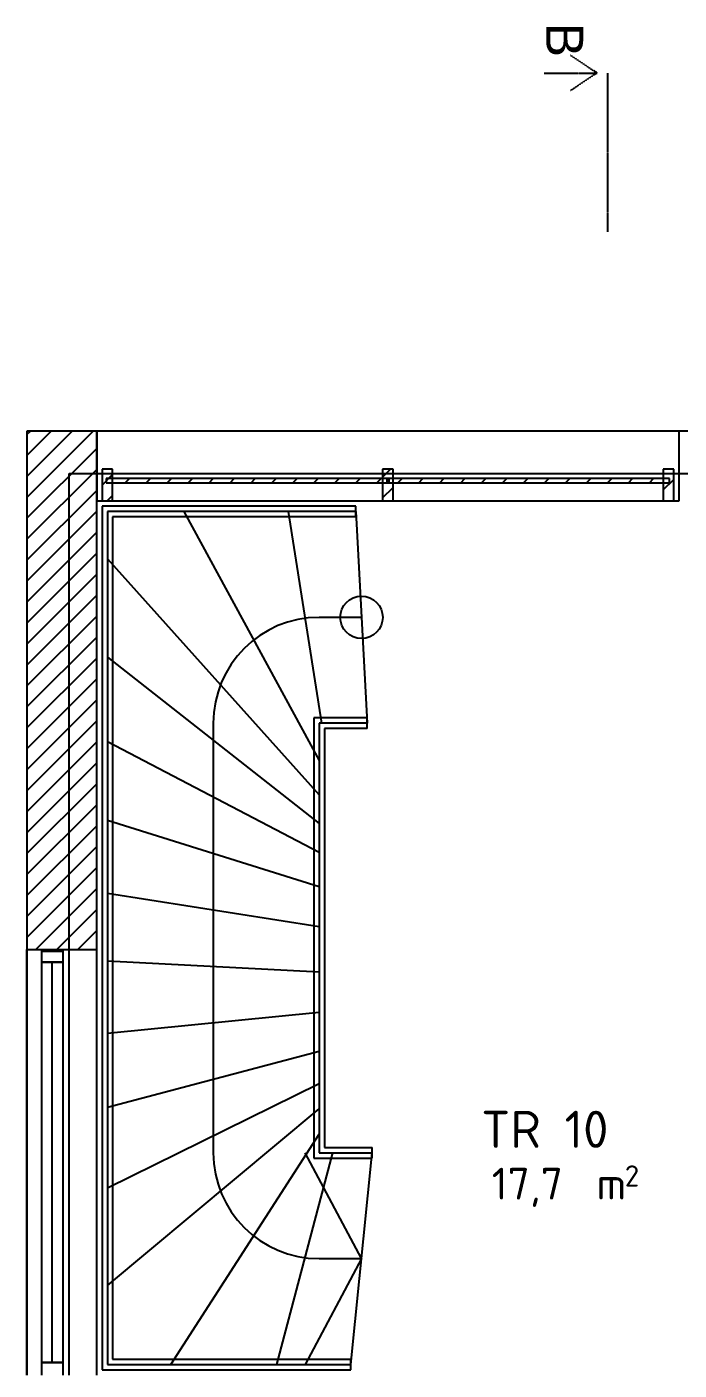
# Model space of a CAD drawing. Header units: millimetres. Extents: x -214 to 77166, y -5099 to 21069.
# Drawn here: x 33576 to 36656, y 14703 to 21048 of the extents above; entities that cross this region are included whole.
import ezdxf
from ezdxf.enums import TextEntityAlignment as Align

# ---------------------------------------------------------------- set-up
doc = ezdxf.new("R2010")
doc.units = ezdxf.units.MM
doc.header["$MEASUREMENT"] = 0
doc.linetypes.add('A_PSTRECK_2', pattern=[3.8, 2.2, -0.7, 0.2, -0.7])
for name, color, linetype in [('A--------JA', 3, 'A_PSTRECK_2'), ('A-01SC-----', 7, 'Continuous'), ('A-01SC-----Ytterväggar2', 7, 'Continuous'), ('A-01SH-----', 1, 'Continuous'), ('A-01SZ-----', 1, 'Continuous'), ('A-42-------', 1, 'Continuous'), ('A-A-OVA----', 4, 'Continuous')]:
    doc.layers.add(name, color=color, linetype=linetype)
doc.layers.add('A-A-RUA----', color=3, linetype='Continuous', lineweight=0)
doc.styles.add('GENERATED_STYLE_1', font='arial.ttf')
doc.styles.add('ISO', font='')
doc.styles.get('ISO').set_extended_font_data('ISOCPEUR')
pattern_1 = [(45, (0, 0), (-49.49747, 49.49747), [])]

# ---------------------------------------------------------------- blocks, each defined once
blk = doc.blocks.new('TR 10_008_78', base_point=(36123.1, 15713.1))
at = {"layer": 'A-A-RUA----', "style": 'ISO'}
for tag, height, p in [('ROOM_NAME', 175, (35721.1, 15928.5)), ('bFrame', 150, (35771.1, 15659.2)), ('DUMMY_377', 150, (36170.1, 15659.2)), ('DUMMY_378', 100, (36399.2, 15670.6))]:
    blk.add_attdef(tag, text='', height=height, dxfattribs=at).set_placement(p, align=Align.TOP_LEFT)

msp = doc.modelspace()

# ---------------------------------------------------------------- hatches: boundary and pattern name
at = {"layer": 'A-01SC-----', "linetype": 'Continuous'}
h = msp.add_hatch(dxfattribs=at)
h.set_pattern_fill('BRANDSÄKRARE', color=256, style=0, pattern_type=2)
h.set_pattern_definition(pattern_1)
h.paths.add_polyline_path([(33906.2, 19139.3), (33576.2, 19139.3), (33576.2, 16690), (33646.2, 16690), (33746.2, 16690), (33906.2, 16690)])
at = {"layer": 'A-01SZ-----', "linetype": 'Continuous'}
h = msp.add_hatch(dxfattribs=at)
h.set_pattern_fill('BRANDSÄKRARE', color=256, style=0, pattern_type=2)
h.set_pattern_definition(pattern_1)
h.paths.add_polyline_path([(33931.1, 18959.3), (33931.1, 18809.3), (33981.1, 18809.3), (33981.1, 18959.3)])
h = msp.add_hatch(dxfattribs=at)
h.set_pattern_fill('BRANDSÄKRARE', color=256, style=0, pattern_type=2)
h.set_pattern_definition(pattern_1)
h.paths.add_polyline_path([(33951.1, 18894.3), (35286.1, 18894.3), (35286.1, 18914.3), (33951.1, 18914.3)])
h = msp.add_hatch(dxfattribs=at)
h.set_pattern_fill('BRANDSÄKRARE', color=256, style=0, pattern_type=2)
h.set_pattern_definition(pattern_1)
h.paths.add_polyline_path([(35256.1, 18959.3), (35256.1, 18809.3), (35306.1, 18809.3), (35306.1, 18959.3)])
h = msp.add_hatch(dxfattribs=at)
h.set_pattern_fill('BRANDSÄKRARE', color=256, style=0, pattern_type=2)
h.set_pattern_definition(pattern_1)
h.paths.add_polyline_path([(36611.1, 18914.3), (35276.1, 18914.3), (35276.1, 18894.3), (36611.1, 18894.3)])
h = msp.add_hatch(dxfattribs=at)
h.set_pattern_fill('BRANDSÄKRARE', color=256, style=0, pattern_type=2)
h.set_pattern_definition(pattern_1)
h.paths.add_polyline_path([(36581.1, 18959.3), (36581.1, 18809.3), (36631.1, 18809.3), (36631.1, 18959.3)])

# ---------------------------------------------------------------- linework, layer by layer
at = {"layer": 'A--------JA'}
for p, q in [((36268.2, 20830.3), (36143.2, 20913.7)), ((36018.2, 20830.3), (36268.2, 20830.3)), ((36268.2, 20830.3), (36143.2, 20747)), ((36318.2, 20830.3), (36318.2, 20080.3))]:
    msp.add_line(p, q, dxfattribs=at)
at = {"layer": 'A-01SC-----'}
for p, q in [((33576.2, 16690), (33646.2, 16690)), ((33646.2, 16690), (33746.2, 16690)), ((33746.2, 16690), (33906.2, 16690))]:
    msp.add_line(p, q, dxfattribs=at)
at = {"layer": 'A-01SC-----', "flags": 128}
for points in [[(33906.2, 19139.3), (33576.2, 19139.3)], [(33576.2, 19139.3), (33576.2, 16690)], [(33906.2, 16690), (33906.2, 19139.3)]]:
    msp.add_lwpolyline(points, dxfattribs=at)
at = {"layer": 'A-01SC-----Ytterväggar2', "flags": 128}
for points in [[(33576.2, 19139.3), (33576.2, 14680)], [(36985.9, 19139.3), (33576.2, 19139.3)], [(36655.9, 19139.3), (33906.2, 19139.3)], [(33906.2, 19139.3), (33906.2, 18809.3)], [(36655.9, 18809.3), (36655.9, 19139.3)], [(33776.2, 14680), (33776.2, 18939.3)], [(33776.2, 18939.3), (36785.9, 18939.3)], [(33906.2, 18809.3), (36655.9, 18809.3)]]:
    msp.add_lwpolyline(points, dxfattribs=at)
at = {"layer": 'A-01SH-----'}
for p, q in [((35130, 18784.2), (33931.2, 18784.2)), ((33931.2, 18784.2), (33931.2, 14705)), ((35130, 18734.2), (35130, 18784.2)), ((35130, 18759.2), (33956.2, 18759.2)), ((33956.2, 18759.2), (33956.2, 14730)), ((33981.2, 18734.2), (33981.2, 14755)), ((35130, 18734.2), (33981.2, 18734.2)), ((34317.3, 18759.2), (34956.2, 17583)), ((34317.3, 18759.2), (34956.2, 17583)), ((34810, 18759.2), (34968.1, 17759.2)), ((34810, 18759.2), (34968.1, 17759.2)), ((35130, 18759.2), (35182.4, 17759.2)), ((35130, 18759.2), (35182.4, 17759.2)), ((35130, 18759.2), (35182.4, 17759.2)), ((33956.2, 18535.5), (34956.2, 17421)), ((33956.2, 18535.5), (34956.2, 17421)), ((35156.2, 18259.2), (34956.2, 18259.2)), ((33956.2, 18070.6), (34956.2, 17285.2)), ((33956.2, 18070.6), (34956.2, 17285.2)), ((35156.2, 17784.2), (34931.2, 17784.2)), ((34931.2, 17784.2), (34931.2, 15705)), ((35182.4, 17784.2), (35156.2, 17784.2)), ((35182.4, 17734.2), (35182.4, 17784.2)), ((34456.2, 17759.2), (34456.2, 15730)), ((35182.4, 17759.2), (34956.2, 17759.2)), ((34956.2, 17759.2), (34956.2, 15730)), ((34981.2, 17734.2), (34981.2, 15755)), ((35156.2, 17734.2), (34981.2, 17734.2)), ((35182.4, 17734.2), (35156.2, 17734.2)), ((33956.2, 17673.1), (34956.2, 17149.5)), ((33956.2, 17673.1), (34956.2, 17149.5)), ((33956.2, 17301.7), (34956.2, 16987.5)), ((33956.2, 17301.7), (34956.2, 16987.5)), ((33956.2, 16956.5), (34956.2, 16799.4)), ((33956.2, 16956.5), (34956.2, 16799.4)), ((33956.2, 16637.4), (34956.2, 16585.1)), ((33956.2, 16637.4), (34956.2, 16585.1)), ((33956.2, 16294.9), (34956.2, 16394.3)), ((33956.2, 16294.9), (34956.2, 16394.3)), ((33956.2, 15946.2), (34956.2, 16209.6)), ((33956.2, 15946.2), (34956.2, 16209.6)), ((33956.2, 15565.2), (34956.2, 16057.3)), ((33956.2, 15565.2), (34956.2, 16057.3)), ((33956.2, 15103.7), (34956.2, 15937.3)), ((33956.2, 15103.7), (34956.2, 15937.3)), ((34256.2, 14730), (34956.2, 15817.3)), ((34256.2, 14730), (34956.2, 15817.3)), ((34981.2, 15755), (35156.2, 15755)), ((35156.2, 15755), (35205.9, 15755)), ((35205.9, 15705), (35205.9, 15755)), ((34755.9, 14730), (35021.2, 15730)), ((34755.9, 14730), (35021.2, 15730)), ((35156.2, 15230), (34889.6, 15730)), ((34931.2, 15705), (35156.2, 15705)), ((34956.2, 15730), (35205.9, 15730)), ((35106.5, 14730), (35205.9, 15730)), ((35106.5, 14730), (35205.9, 15730)), ((35156.2, 15705), (35205.9, 15705)), ((35156.2, 15230), (34889.6, 14730)), ((34956.2, 15230), (35156.2, 15230)), ((33956.2, 14730), (35106.5, 14730)), ((33981.2, 14755), (35106.5, 14755)), ((35106.5, 14705), (35106.5, 14755)), ((33931.2, 14705), (35106.5, 14705))]:
    msp.add_line(p, q, dxfattribs=at)
msp.add_circle((35156.2, 18259.2), 100, dxfattribs=at)
for centre, start, end in [((34956.2, 17759.2), 90, 180), ((34956.2, 15730), 180, 270)]:
    msp.add_arc(centre, 500, start, end, dxfattribs=at)
at = {"layer": 'A-01SZ-----'}
for p, q in [((33931.1, 18959.3), (33931.1, 18809.3)), ((33981.1, 18959.3), (33931.1, 18959.3)), ((35286.1, 18914.3), (33951.1, 18914.3)), ((33951.1, 18914.3), (33951.1, 18894.3)), ((33981.1, 18809.3), (33981.1, 18959.3)), ((35256.1, 18959.3), (35256.1, 18809.3)), ((35306.1, 18959.3), (35256.1, 18959.3)), ((36611.1, 18914.3), (35276.1, 18914.3)), ((35276.1, 18914.3), (35276.1, 18894.3)), ((35286.1, 18894.3), (35286.1, 18914.3)), ((35306.1, 18809.3), (35306.1, 18959.3)), ((36581.1, 18959.3), (36581.1, 18809.3)), ((36631.1, 18959.3), (36581.1, 18959.3)), ((36611.1, 18894.3), (36611.1, 18914.3)), ((36631.1, 18809.3), (36631.1, 18959.3)), ((33951.1, 18894.3), (35286.1, 18894.3)), ((35276.1, 18894.3), (36611.1, 18894.3)), ((33931.1, 18809.3), (33981.1, 18809.3)), ((35256.1, 18809.3), (35306.1, 18809.3)), ((36581.1, 18809.3), (36631.1, 18809.3))]:
    msp.add_line(p, q, dxfattribs=at)
at = {"layer": 'A-42-------'}
for p, q in [((33576.2, 14680), (33576.2, 16690)), ((33646.2, 16630), (33646.2, 16690)), ((33646.2, 16690), (33746.2, 16690)), ((33746.2, 16690), (33746.2, 16630)), ((33906.2, 14680), (33906.2, 16690)), ((33746.2, 16680), (33646.2, 16680)), ((33646.2, 16630), (33696.2, 16630)), ((33646.2, 14740), (33646.2, 16630)), ((33696.2, 16630), (33646.2, 16630)), ((33696.2, 16630), (33746.2, 16630)), ((33746.2, 16630), (33696.2, 16630)), ((33696.2, 14740), (33696.2, 16630)), ((33746.2, 16630), (33746.2, 14740)), ((33696.2, 14740), (33646.2, 14740)), ((33646.2, 14680), (33646.2, 14740)), ((33646.2, 14740), (33696.2, 14740)), ((33746.2, 14740), (33696.2, 14740)), ((33696.2, 14740), (33746.2, 14740)), ((33746.2, 14740), (33746.2, 14680))]:
    msp.add_line(p, q, dxfattribs=at)

# ---------------------------------------------------------------- block references
at = {"layer": 'A-A-OVA----'}
ref = msp.add_blockref('TR 10_008_78', (36123.1, 15713.1), dxfattribs=at)
ref.add_attrib('ROOM_NAME', 'TR 10', dxfattribs={"layer": 'A-A-RUA----', "color": 7, "height": 175, "style": 'ISO'}).set_placement((35721.1, 15928.5), align=Align.TOP_LEFT)
ref.add_attrib('bFrame', '17,7', dxfattribs={"layer": 'A-A-RUA----', "color": 7, "height": 150, "style": 'ISO'}).set_placement((35771.1, 15659.2), align=Align.TOP_LEFT)
ref.add_attrib('DUMMY_377', ' m', dxfattribs={"layer": 'A-A-RUA----', "color": 7, "height": 150, "style": 'ISO'}).set_placement((36170.1, 15659.2), align=Align.TOP_LEFT)
ref.add_attrib('DUMMY_378', '2', dxfattribs={"layer": 'A-A-RUA----', "color": 7, "height": 100, "style": 'ISO'}).set_placement((36399.2, 15670.6), align=Align.TOP_LEFT)

# ---------------------------------------------------------------- texts
at = {"layer": 'A--------JA', "insert": (36028.2, 20905.3), "char_height": 175, "attachment_point": 9, "rotation": 270, "style": 'GENERATED_STYLE_1'}
msp.add_mtext('\\A1;{\\pt0;\\fArial CYR|b0|i0|c204|p34;B\\fArial CYR|b0|i0|c204|p34;\\fArial CYR|b0|i0|c204|p34;}', dxfattribs=at)

doc.saveas('drawing.dxf')
